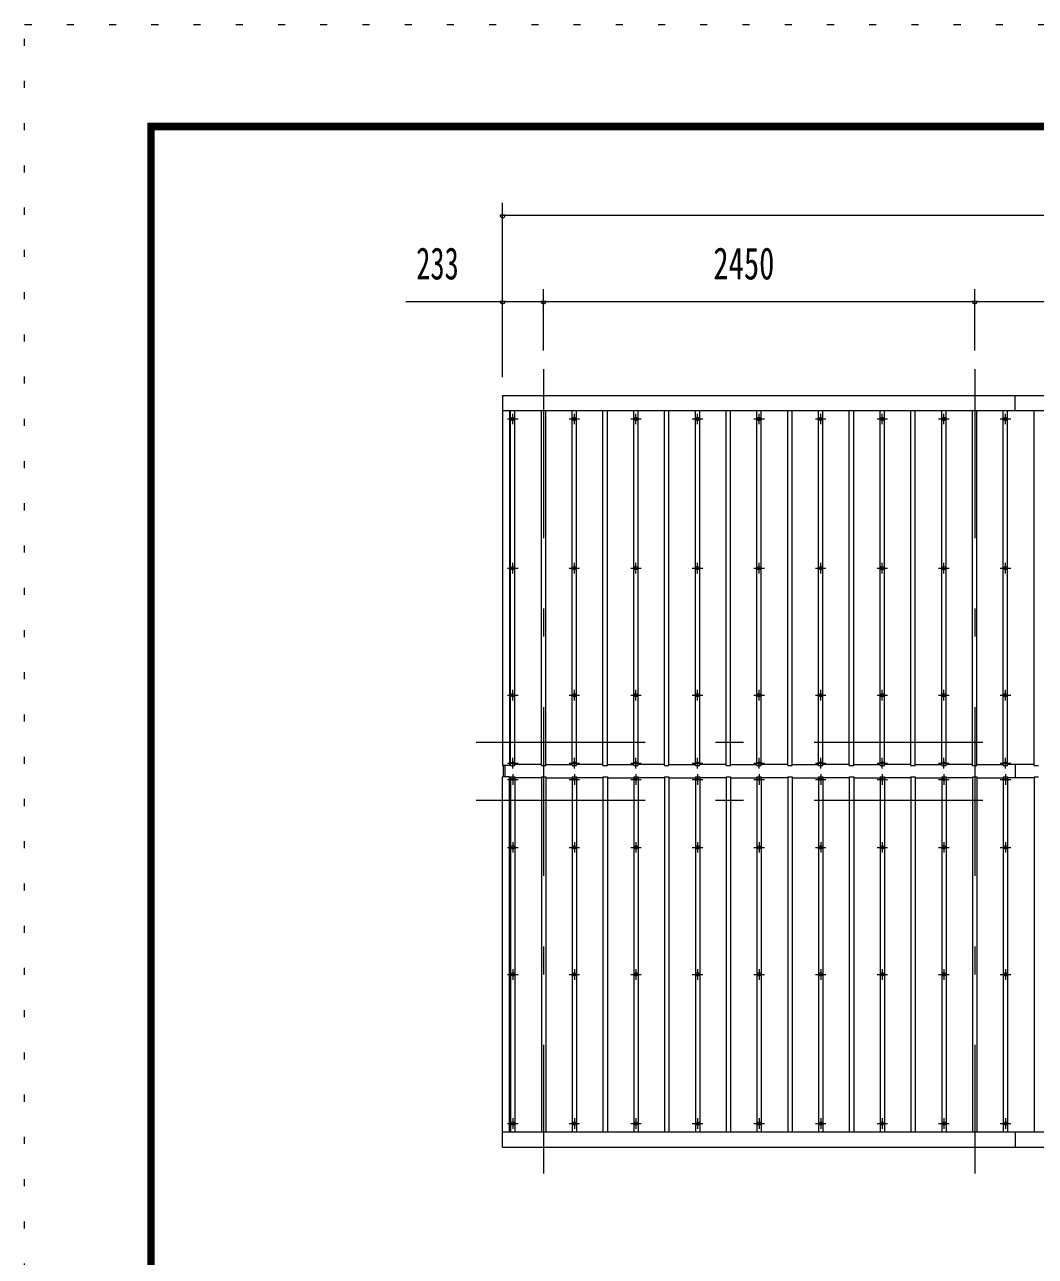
# Model space of a CAD drawing. Units: millimetres, scale not verified, with parts at other scales. Extents: x -31992 to 32005, y -14700 to 14700.
# Drawn here: x -9575 to -3830, y 7701 to 14700 of the extents above; entities that cross this region are included whole.
import ezdxf
from ezdxf.enums import TextEntityAlignment as Align

# ---------------------------------------------------------------- set-up
doc = ezdxf.new("R2010")
doc.units = ezdxf.units.MM
doc.header["$LTSCALE"] = 80
doc.linetypes.add('USER3', pattern=[24, 12, -5, 2, -5])
doc.linetypes.add('USER4', pattern=[3, 0.5, -2.5])
for name, color, linetype, lineweight in [('0-2_1-07BOLD', 7, 'Continuous', 18), ('0-3_1-27CENTER', 3, 'USER3', 18), ('0-4_1-47THIN', 4, 'Continuous', 18), ('0-5_1-57DIM', 3, 'Continuous', 18), ('0-C_F-F1PAPER', 5, 'Continuous', 18), ('0-D_F-E_J_ADD', 5, 'USER4', 18)]:
    doc.layers.add(name, color=color, linetype=linetype, lineweight=lineweight)
doc.styles.add('ＭＳ ゴシック', font='')
doc.styles.get('ＭＳ ゴシック').set_extended_font_data('MS Gothic')

msp = doc.modelspace()

# ---------------------------------------------------------------- linework, layer by layer
at = {"layer": '0-2_1-07BOLD'}
for p, q in [((-6858.06, 12592.54), (3807.94, 12592.54)), ((-6858.06, 12592.54), (-6858.06, 10489.55)), ((-3945.06, 12506.79), (-3945.06, 12592.54)), ((-6858.06, 12506.79), (3807.94, 12506.79)), ((-6818.06, 12506.79), (-6818.06, 10489.55)), ((-6818.06, 10489.55), (-6858.06, 10489.55)), ((-6853.05, 10425.54), (-6853.05, 10489.55)), ((-6843.06, 10425.54), (-6843.06, 10489.55)), ((-3945.06, 10495.58), (-3945.06, 10419.51)), ((-6858.06, 8322.54), (-6858.06, 10425.54)), ((-6818.06, 10425.54), (-6858.06, 10425.54)), ((-6818.06, 8408.3), (-6818.06, 10425.54)), ((-6858.06, 8408.3), (3807.94, 8408.3)), ((-3945.06, 8408.3), (-3945.06, 8322.54))]:
    msp.add_line(p, q, dxfattribs=at)
msp.add_lwpolyline([(-6858.06, 8322.54), (3807.94, 8322.54), (3807.94, 10425.54)], dxfattribs=at)
for centre in [(-6800.06, 12459.37), (-6450.06, 12459.37), (-6100.06, 12459.37), (-5750.06, 12459.37), (-5400.06, 12459.37), (-5050.06, 12459.37), (-4700.06, 12459.37), (-4350.06, 12459.37), (-4000.06, 12459.37), (-6800.06, 11611.71), (-6450.06, 11611.71), (-6100.06, 11611.71), (-5750.06, 11611.71), (-5400.06, 11611.71), (-5050.06, 11611.71), (-4700.06, 11611.71), (-4350.06, 11611.71), (-4000.06, 11611.71), (-6800.06, 10890.05), (-6450.06, 10890.05), (-6100.06, 10890.05), (-5750.06, 10890.05), (-5400.06, 10890.05), (-5050.06, 10890.05), (-4700.06, 10890.05), (-4350.06, 10890.05), (-4000.06, 10890.05), (-6800.06, 10025.04), (-6450.06, 10025.04), (-6100.06, 10025.04), (-5750.06, 10025.04), (-5400.06, 10025.04), (-5050.06, 10025.04), (-4700.06, 10025.04), (-4350.06, 10025.04), (-4000.06, 10025.04), (-6800.06, 9303.38), (-6450.06, 9303.38), (-6100.06, 9303.38), (-5750.06, 9303.38), (-5400.06, 9303.38), (-5050.06, 9303.38), (-4700.06, 9303.38), (-4350.06, 9303.38), (-4000.06, 9303.38), (-6800.06, 8455.72), (-6450.06, 8455.72), (-6100.06, 8455.72), (-5750.06, 8455.72), (-5400.06, 8455.72), (-5050.06, 8455.72), (-4700.06, 8455.72), (-4350.06, 8455.72), (-4000.06, 8455.72)]:
    msp.add_circle(centre, 10, dxfattribs=at)
for centre, start, end in [((-6800.06, 10493.51), 46.3961, 133.6039), ((-6800.06, 10514.51), 226.39838, 313.60162), ((-6450.06, 10493.51), 46.3961, 133.6039), ((-6450.06, 10514.51), 226.39838, 313.60162), ((-6100.06, 10493.51), 46.3961, 133.6039), ((-6100.06, 10514.51), 226.39838, 313.60162), ((-5750.06, 10493.51), 46.3961, 133.6039), ((-5750.06, 10514.51), 226.39838, 313.60162), ((-5400.06, 10493.51), 46.3961, 133.6039), ((-5400.06, 10514.51), 226.39838, 313.60162), ((-5050.06, 10493.51), 46.3961, 133.6039), ((-5050.06, 10514.51), 226.39838, 313.60162), ((-4700.06, 10493.51), 46.3961, 133.6039), ((-4700.06, 10514.51), 226.39838, 313.60162), ((-4350.06, 10493.51), 46.3961, 133.6039), ((-4350.06, 10514.51), 226.39838, 313.60162), ((-4000.06, 10493.51), 46.3961, 133.6039), ((-4000.06, 10514.51), 226.39838, 313.60162), ((-6800.06, 10400.58), 46.39838, 133.60162), ((-6800.06, 10421.58), 226.3961, 313.6039), ((-6450.06, 10400.58), 46.39838, 133.60162), ((-6450.06, 10421.58), 226.3961, 313.6039), ((-6100.06, 10400.58), 46.39838, 133.60162), ((-6100.06, 10421.58), 226.3961, 313.6039), ((-5750.06, 10400.58), 46.39838, 133.60162), ((-5750.06, 10421.58), 226.3961, 313.6039), ((-5400.06, 10400.58), 46.39838, 133.60162), ((-5400.06, 10421.58), 226.3961, 313.6039), ((-5050.06, 10400.58), 46.39838, 133.60162), ((-5050.06, 10421.58), 226.3961, 313.6039), ((-4700.06, 10400.58), 46.39838, 133.60162), ((-4700.06, 10421.58), 226.3961, 313.6039), ((-4350.06, 10400.58), 46.39838, 133.60162), ((-4350.06, 10421.58), 226.3961, 313.6039), ((-4000.06, 10400.58), 46.39838, 133.60162), ((-4000.06, 10421.58), 226.3961, 313.6039)]:
    msp.add_arc(centre, 14.5, start, end, dxfattribs=at)
at = {"layer": '0-3_1-27CENTER'}
for p, q in [((-6625.06, 12742.55), (-6625.06, 8172.54)), ((-4175.06, 12742.55), (-4175.06, 8172.54)), ((-6830.05, 12459.37), (-6770.05, 12459.37)), ((-6800.06, 12429.37), (-6800.06, 12489.37)), ((-6480.06, 12459.37), (-6420.06, 12459.37)), ((-6450.06, 12429.37), (-6450.06, 12489.37)), ((-6130.06, 12459.37), (-6070.06, 12459.37)), ((-6100.06, 12429.37), (-6100.06, 12489.37)), ((-5780.06, 12459.37), (-5720.06, 12459.37)), ((-5750.06, 12429.37), (-5750.06, 12489.37)), ((-5430.06, 12459.37), (-5370.06, 12459.37)), ((-5400.06, 12429.37), (-5400.06, 12489.37)), ((-5080.06, 12459.37), (-5020.06, 12459.37)), ((-5050.06, 12429.37), (-5050.06, 12489.37)), ((-4730.05, 12459.37), (-4670.05, 12459.37)), ((-4700.06, 12429.37), (-4700.06, 12489.37)), ((-4380.05, 12459.37), (-4320.06, 12459.37)), ((-4350.06, 12429.37), (-4350.06, 12489.37)), ((-4030.05, 12459.37), (-3970.06, 12459.37)), ((-4000.06, 12429.37), (-4000.06, 12489.37)), ((-6800.06, 11581.71), (-6800.06, 11641.71)), ((-6450.06, 11581.71), (-6450.06, 11641.71)), ((-6100.06, 11581.71), (-6100.06, 11641.71)), ((-5750.06, 11581.71), (-5750.06, 11641.71)), ((-5400.06, 11581.71), (-5400.06, 11641.71)), ((-5050.06, 11581.71), (-5050.06, 11641.71)), ((-4700.06, 11581.71), (-4700.06, 11641.71)), ((-4350.06, 11581.71), (-4350.06, 11641.71)), ((-4000.06, 11581.71), (-4000.06, 11641.71)), ((-6830.05, 11611.71), (-6770.05, 11611.71)), ((-6480.06, 11611.71), (-6420.06, 11611.71)), ((-6130.06, 11611.71), (-6070.06, 11611.71)), ((-5780.06, 11611.71), (-5720.06, 11611.71)), ((-5430.06, 11611.71), (-5370.06, 11611.71)), ((-5080.06, 11611.71), (-5020.06, 11611.71)), ((-4730.05, 11611.71), (-4670.05, 11611.71)), ((-4380.05, 11611.71), (-4320.06, 11611.71)), ((-4030.05, 11611.71), (-3970.06, 11611.71)), ((-6800.06, 10860.05), (-6800.06, 10920.05)), ((-6450.06, 10860.05), (-6450.06, 10920.05)), ((-6100.06, 10860.05), (-6100.06, 10920.05)), ((-5750.06, 10860.05), (-5750.06, 10920.05)), ((-5400.06, 10860.05), (-5400.06, 10920.05)), ((-5050.06, 10860.05), (-5050.06, 10920.05)), ((-4700.06, 10860.05), (-4700.06, 10920.05)), ((-4350.06, 10860.05), (-4350.06, 10920.05)), ((-4000.06, 10860.05), (-4000.06, 10920.05)), ((-6830.05, 10890.05), (-6770.05, 10890.05)), ((-6480.06, 10890.05), (-6420.06, 10890.05)), ((-6130.06, 10890.05), (-6070.06, 10890.05)), ((-5780.06, 10890.05), (-5720.06, 10890.05)), ((-5430.06, 10890.05), (-5370.06, 10890.05)), ((-5080.06, 10890.05), (-5020.06, 10890.05)), ((-4730.05, 10890.05), (-4670.05, 10890.05)), ((-4380.05, 10890.05), (-4320.06, 10890.05)), ((-4030.05, 10890.05), (-3970.06, 10890.05)), ((-7008.06, 10622.54), (3957.94, 10622.54)), ((-6830.05, 10504.02), (-6770.05, 10504.02)), ((-6800.06, 10474.02), (-6800.06, 10534.02)), ((-6480.06, 10504.02), (-6420.06, 10504.02)), ((-6450.06, 10474.02), (-6450.06, 10534.02)), ((-6130.06, 10504.02), (-6070.06, 10504.02)), ((-6100.06, 10474.02), (-6100.06, 10534.02)), ((-5780.06, 10504.02), (-5720.06, 10504.02)), ((-5750.06, 10474.02), (-5750.06, 10534.02)), ((-5430.06, 10504.02), (-5370.06, 10504.02)), ((-5400.06, 10474.02), (-5400.06, 10534.02)), ((-5080.06, 10504.02), (-5020.06, 10504.02)), ((-5050.06, 10474.02), (-5050.06, 10534.02)), ((-4730.06, 10504.02), (-4670.06, 10504.02)), ((-4700.06, 10474.02), (-4700.06, 10534.02)), ((-4380.06, 10504.02), (-4320.06, 10504.02)), ((-4350.06, 10474.02), (-4350.06, 10534.02)), ((-4030.05, 10504.02), (-3970.06, 10504.02)), ((-4000.06, 10474.02), (-4000.06, 10534.02)), ((-6800.06, 10441.07), (-6800.06, 10381.07)), ((-6450.06, 10441.07), (-6450.06, 10381.07)), ((-6100.06, 10441.07), (-6100.06, 10381.07)), ((-5750.06, 10441.07), (-5750.06, 10381.07)), ((-5400.06, 10441.07), (-5400.06, 10381.07)), ((-5050.06, 10441.07), (-5050.06, 10381.07)), ((-4700.06, 10441.07), (-4700.06, 10381.07)), ((-4350.06, 10441.07), (-4350.06, 10381.07)), ((-4000.06, 10441.07), (-4000.06, 10381.07)), ((-6830.05, 10411.07), (-6770.05, 10411.07)), ((-6480.06, 10411.07), (-6420.06, 10411.07)), ((-6130.06, 10411.07), (-6070.06, 10411.07)), ((-5780.06, 10411.07), (-5720.06, 10411.07)), ((-5430.06, 10411.07), (-5370.06, 10411.07)), ((-5080.06, 10411.07), (-5020.06, 10411.07)), ((-4730.06, 10411.07), (-4670.06, 10411.07)), ((-4380.06, 10411.07), (-4320.06, 10411.07)), ((-4030.05, 10411.07), (-3970.06, 10411.07)), ((-7008.06, 10292.54), (3957.94, 10292.54)), ((-6830.05, 10025.04), (-6770.05, 10025.04)), ((-6800.06, 10055.04), (-6800.06, 9995.04)), ((-6480.06, 10025.04), (-6420.06, 10025.04)), ((-6450.06, 10055.04), (-6450.06, 9995.04)), ((-6130.06, 10025.04), (-6070.06, 10025.04)), ((-6100.06, 10055.04), (-6100.06, 9995.04)), ((-5780.06, 10025.04), (-5720.06, 10025.04)), ((-5750.06, 10055.04), (-5750.06, 9995.04)), ((-5430.06, 10025.04), (-5370.06, 10025.04)), ((-5400.06, 10055.04), (-5400.06, 9995.04)), ((-5080.06, 10025.04), (-5020.06, 10025.04)), ((-5050.06, 10055.04), (-5050.06, 9995.04)), ((-4730.05, 10025.04), (-4670.05, 10025.04)), ((-4700.06, 10055.04), (-4700.06, 9995.04)), ((-4380.05, 10025.04), (-4320.06, 10025.04)), ((-4350.06, 10055.04), (-4350.06, 9995.04)), ((-4030.05, 10025.04), (-3970.06, 10025.04)), ((-4000.06, 10055.04), (-4000.06, 9995.04)), ((-6800.06, 9333.38), (-6800.06, 9273.38)), ((-6450.06, 9333.38), (-6450.06, 9273.38)), ((-6100.06, 9333.38), (-6100.06, 9273.38)), ((-5750.06, 9333.38), (-5750.06, 9273.38)), ((-5400.06, 9333.38), (-5400.06, 9273.38)), ((-5050.06, 9333.38), (-5050.06, 9273.38)), ((-4700.06, 9333.38), (-4700.06, 9273.38)), ((-4350.06, 9333.38), (-4350.06, 9273.38)), ((-4000.06, 9333.38), (-4000.06, 9273.38)), ((-6830.05, 9303.38), (-6770.05, 9303.38)), ((-6480.06, 9303.38), (-6420.06, 9303.38)), ((-6130.06, 9303.38), (-6070.06, 9303.38)), ((-5780.06, 9303.38), (-5720.06, 9303.38)), ((-5430.06, 9303.38), (-5370.06, 9303.38)), ((-5080.06, 9303.38), (-5020.06, 9303.38)), ((-4730.05, 9303.38), (-4670.05, 9303.38)), ((-4380.05, 9303.38), (-4320.06, 9303.38)), ((-4030.05, 9303.38), (-3970.06, 9303.38)), ((-6800.06, 8485.72), (-6800.06, 8425.72)), ((-6450.06, 8485.72), (-6450.06, 8425.72)), ((-6100.06, 8485.72), (-6100.06, 8425.72)), ((-5750.06, 8485.72), (-5750.06, 8425.72)), ((-5400.06, 8485.72), (-5400.06, 8425.72)), ((-5050.06, 8485.72), (-5050.06, 8425.72)), ((-4700.06, 8485.72), (-4700.06, 8425.72)), ((-4350.06, 8485.72), (-4350.06, 8425.72)), ((-4000.06, 8485.72), (-4000.06, 8425.72)), ((-6830.05, 8455.72), (-6770.05, 8455.72)), ((-6480.06, 8455.72), (-6420.06, 8455.72)), ((-6130.06, 8455.72), (-6070.06, 8455.72)), ((-5780.06, 8455.72), (-5720.06, 8455.72)), ((-5430.06, 8455.72), (-5370.06, 8455.72)), ((-5080.06, 8455.72), (-5020.06, 8455.72)), ((-4730.05, 8455.72), (-4670.05, 8455.72)), ((-4380.05, 8455.72), (-4320.06, 8455.72)), ((-4030.05, 8455.72), (-3970.06, 8455.72))]:
    msp.add_line(p, q, dxfattribs=at)
at = {"layer": '0-4_1-47THIN'}
for p, q in [((-6812.56, 10489.55), (-6812.56, 12506.79)), ((-6637.56, 10489.55), (-6637.56, 12506.79)), ((-6462.56, 10489.55), (-6462.56, 12506.79)), ((-6437.56, 10489.55), (-6437.56, 12506.79)), ((-6287.56, 10489.55), (-6287.56, 12506.79)), ((-6262.56, 10489.55), (-6262.56, 12506.79)), ((-6112.56, 10489.55), (-6112.56, 12506.79)), ((-6087.56, 10489.55), (-6087.56, 12506.79)), ((-5937.56, 10489.55), (-5937.56, 12506.79)), ((-5912.56, 10489.55), (-5912.56, 12506.79)), ((-5762.56, 10489.55), (-5762.56, 12506.79)), ((-5737.56, 10489.55), (-5737.56, 12506.79)), ((-5587.56, 10489.55), (-5587.56, 12506.79)), ((-5562.56, 10489.55), (-5562.56, 12506.79)), ((-5412.56, 10489.55), (-5412.56, 12506.79)), ((-5387.56, 10489.55), (-5387.56, 12506.79)), ((-5237.56, 10489.55), (-5237.56, 12506.79)), ((-5212.56, 10489.55), (-5212.56, 12506.79)), ((-5062.56, 10489.55), (-5062.56, 12506.79)), ((-5037.56, 10489.55), (-5037.56, 12506.79)), ((-4887.56, 10489.55), (-4887.56, 12506.79)), ((-4862.56, 10489.55), (-4862.56, 12506.79)), ((-4712.56, 10489.55), (-4712.56, 12506.79)), ((-4687.56, 10489.55), (-4687.56, 12506.79)), ((-4537.56, 10489.55), (-4537.56, 12506.79)), ((-4512.56, 10489.55), (-4512.56, 12506.79)), ((-4362.56, 10489.55), (-4362.56, 12506.79)), ((-4337.56, 10489.55), (-4337.56, 12506.79)), ((-4187.56, 10489.55), (-4187.56, 12506.79)), ((-4162.56, 10489.55), (-4162.56, 12506.79)), ((-4012.56, 10489.55), (-4012.56, 12506.79)), ((-3987.56, 10489.55), (-3987.56, 12506.79)), ((-3837.56, 10489.55), (-3837.56, 12506.79)), ((-6818.06, 10495.58), (-6812.56, 10495.58)), ((-6637.56, 10495.58), (-6787.56, 10495.58)), ((-6612.56, 10495.58), (-6462.56, 10495.58)), ((-6462.56, 10489.55), (-6437.56, 10489.55)), ((-6287.56, 10495.58), (-6437.56, 10495.58)), ((-6287.56, 10489.55), (-6262.56, 10489.55)), ((-6262.56, 10495.58), (-6112.56, 10495.58)), ((-6112.56, 10489.55), (-6087.56, 10489.55)), ((-5937.56, 10495.58), (-6087.56, 10495.58)), ((-5937.56, 10489.55), (-5912.56, 10489.55)), ((-5912.56, 10495.58), (-5762.56, 10495.58)), ((-5762.56, 10489.55), (-5737.56, 10489.55)), ((-5587.56, 10495.58), (-5737.56, 10495.58)), ((-5587.56, 10489.55), (-5562.56, 10489.55)), ((-5562.56, 10495.58), (-5412.56, 10495.58)), ((-5412.56, 10489.55), (-5387.56, 10489.55)), ((-5237.56, 10495.58), (-5387.56, 10495.58)), ((-5237.56, 10489.55), (-5212.56, 10489.55)), ((-5212.56, 10495.58), (-5062.56, 10495.58)), ((-5062.56, 10489.55), (-5037.56, 10489.55)), ((-4887.56, 10495.58), (-5037.56, 10495.58)), ((-4887.56, 10489.55), (-4862.56, 10489.55)), ((-4862.56, 10495.58), (-4712.56, 10495.58)), ((-4712.56, 10489.55), (-4687.56, 10489.55)), ((-4537.56, 10495.58), (-4687.56, 10495.58)), ((-4537.56, 10489.55), (-4512.56, 10489.55)), ((-4512.56, 10495.58), (-4362.56, 10495.58)), ((-4362.56, 10489.55), (-4337.56, 10489.55)), ((-4187.56, 10495.58), (-4337.56, 10495.58)), ((-4187.56, 10489.55), (-4162.56, 10489.55)), ((-4162.56, 10495.58), (-4012.56, 10495.58)), ((-4012.56, 10489.55), (-3987.56, 10489.55)), ((-3837.56, 10495.58), (-3987.56, 10495.58)), ((-3837.56, 10489.55), (-3812.56, 10489.55)), ((-6818.06, 10419.51), (-6812.56, 10419.51)), ((-6812.56, 10425.54), (-6787.56, 10425.54)), ((-6812.56, 10425.54), (-6812.56, 8408.3)), ((-6787.56, 10425.54), (-6787.56, 8408.3)), ((-6637.56, 10419.51), (-6787.56, 10419.51)), ((-6637.56, 10425.54), (-6612.56, 10425.54)), ((-6637.56, 10425.54), (-6637.56, 8408.3)), ((-6612.56, 10425.54), (-6612.56, 8408.3)), ((-6612.56, 10419.51), (-6462.56, 10419.51)), ((-6462.56, 10425.54), (-6437.56, 10425.54)), ((-6462.56, 10425.54), (-6462.56, 8408.3)), ((-6437.56, 10425.54), (-6437.56, 8408.3)), ((-6287.56, 10419.51), (-6437.56, 10419.51)), ((-6287.56, 10425.54), (-6262.56, 10425.54)), ((-6287.56, 10425.54), (-6287.56, 8408.3)), ((-6262.56, 10425.54), (-6262.56, 8408.3)), ((-6262.56, 10419.51), (-6112.56, 10419.51)), ((-6112.56, 10425.54), (-6087.56, 10425.54)), ((-6112.56, 10425.54), (-6112.56, 8408.3)), ((-6087.56, 10425.54), (-6087.56, 8408.3)), ((-5937.56, 10419.51), (-6087.56, 10419.51)), ((-5937.56, 10425.54), (-5912.56, 10425.54)), ((-5937.56, 10425.54), (-5937.56, 8408.3)), ((-5912.56, 10425.54), (-5912.56, 8408.3)), ((-5912.56, 10419.51), (-5762.56, 10419.51)), ((-5762.56, 10425.54), (-5737.56, 10425.54)), ((-5762.56, 10425.54), (-5762.56, 8408.3)), ((-5737.56, 10425.54), (-5737.56, 8408.3)), ((-5587.56, 10419.51), (-5737.56, 10419.51)), ((-5587.56, 10425.54), (-5562.56, 10425.54)), ((-5587.56, 10425.54), (-5587.56, 8408.3)), ((-5562.56, 10425.54), (-5562.56, 8408.3)), ((-5562.56, 10419.51), (-5412.56, 10419.51)), ((-5412.56, 10425.54), (-5387.56, 10425.54)), ((-5412.56, 10425.54), (-5412.56, 8408.3)), ((-5387.56, 10425.54), (-5387.56, 8408.3)), ((-5237.56, 10419.51), (-5387.56, 10419.51)), ((-5237.56, 10425.54), (-5212.56, 10425.54)), ((-5237.56, 10425.54), (-5237.56, 8408.3)), ((-5212.56, 10425.54), (-5212.56, 8408.3)), ((-5212.56, 10419.51), (-5062.56, 10419.51)), ((-5062.56, 10425.54), (-5037.56, 10425.54)), ((-5062.56, 10425.54), (-5062.56, 8408.3)), ((-5037.56, 10425.54), (-5037.56, 8408.3)), ((-4887.56, 10419.51), (-5037.56, 10419.51)), ((-4887.56, 10425.54), (-4862.56, 10425.54)), ((-4887.56, 10425.54), (-4887.56, 8408.3)), ((-4862.56, 10425.54), (-4862.56, 8408.3)), ((-4862.56, 10419.51), (-4712.56, 10419.51)), ((-4712.56, 10425.54), (-4687.56, 10425.54)), ((-4712.56, 10425.54), (-4712.56, 8408.3)), ((-4687.56, 10425.54), (-4687.56, 8408.3)), ((-4537.56, 10419.51), (-4687.56, 10419.51)), ((-4537.56, 10425.54), (-4512.56, 10425.54)), ((-4537.56, 10425.54), (-4537.56, 8408.3)), ((-4512.56, 10425.54), (-4512.56, 8408.3)), ((-4512.56, 10419.51), (-4362.56, 10419.51)), ((-4362.56, 10425.54), (-4337.56, 10425.54)), ((-4362.56, 10425.54), (-4362.56, 8408.3)), ((-4337.56, 10425.54), (-4337.56, 8408.3)), ((-4187.56, 10419.51), (-4337.56, 10419.51)), ((-4187.56, 10425.54), (-4162.56, 10425.54)), ((-4187.56, 10425.54), (-4187.56, 8408.3)), ((-4162.56, 10425.54), (-4162.56, 8408.3)), ((-4162.56, 10419.51), (-4012.56, 10419.51)), ((-4012.56, 10425.54), (-3987.56, 10425.54)), ((-4012.56, 10425.54), (-4012.56, 8408.3)), ((-3987.56, 10425.54), (-3987.56, 8408.3)), ((-3837.56, 10419.51), (-3987.56, 10419.51)), ((-3837.56, 10425.54), (-3812.56, 10425.54)), ((-3837.56, 10425.54), (-3837.56, 8408.3))]:
    msp.add_line(p, q, dxfattribs=at)
for points in [[(-6812.56, 10489.55), (-6787.56, 10489.55), (-6787.56, 12506.79)], [(-6637.56, 10489.55), (-6612.56, 10489.55), (-6612.56, 12506.79)]]:
    msp.add_lwpolyline(points, dxfattribs=at)
at = {"layer": '0-5_1-57DIM'}
for p, q in [((-6858.06, 12697.54), (-6858.06, 13687.54)), ((-6844.06, 13617.54), (-6872.06, 13617.54)), ((-6858.06, 13617.54), (3807.94, 13617.54)), ((-6625.06, 12847.54), (-6625.06, 13197.54)), ((-4175.06, 12847.54), (-4175.06, 13197.54)), ((-7407.56, 13127.54), (4357.44, 13127.54)), ((-6844.06, 13127.54), (-6872.06, 13127.54)), ((-6611.06, 13127.54), (-6639.06, 13127.54)), ((-4161.06, 13127.54), (-4189.06, 13127.54))]:
    msp.add_line(p, q, dxfattribs=at)
for centre in [(-6858.06, 13617.54), (-6858.06, 13127.54), (-6625.06, 13127.54), (-4175.06, 13127.54)]:
    msp.add_arc(centre, 14, 180, 0, dxfattribs=at)
at = {"layer": '0-C_F-F1PAPER'}
for p, q in [((-8874.51, 14140), (31305.49, 14140)), ((-8874.51, 14140), (-8874.51, -14000)), ((-8871.01, 14136.5), (31301.98, 14136.5)), ((-8871.01, 14136.5), (-8871.01, -13996.5)), ((-8867.51, 14133), (-8867.51, -13993)), ((-8867.51, 14133), (31298.49, 14133)), ((-8864.01, 14129.5), (31294.99, 14129.5)), ((-8864.01, 14129.5), (-8864.01, -13989.5)), ((-8860.51, 14126), (-8860.51, -13986)), ((-8860.51, 14126), (31291.49, 14126)), ((-8857.01, 14122.5), (31287.99, 14122.5)), ((-8857.01, 14122.5), (-8857.01, -13982.5)), ((-8853.51, 14119), (-8853.51, -13979)), ((-8853.51, 14119), (31284.48, 14119)), ((-8850.01, 14115.5), (31280.99, 14115.5)), ((-8850.01, 14115.5), (-8850.01, -13975.5)), ((-8846.51, 14112), (31277.48, 14112)), ((-8846.51, 14112), (-8846.51, -13972)), ((-8843.01, 14108.5), (31273.99, 14108.5)), ((-8843.01, 14108.5), (-8843.01, -13968.5)), ((-8839.51, 14105), (-8839.51, -13965)), ((-8839.51, 14105), (31270.49, 14105))]:
    msp.add_line(p, q, dxfattribs=at)
at = {"layer": '0-D_F-E_J_ADD'}
msp.add_lwpolyline([(-9574.51, -14700), (-9574.51, 14700), (32005.49, 14700)], dxfattribs=at)

# ---------------------------------------------------------------- texts
at = {"layer": '0-5_1-57DIM', "color": 7, "style": 'ＭＳ ゴシック'}
for s, width, p in [('233', 0.65, (-7349, 13197.54)), ('2450', 0.7, (-5660.47, 13197.54))]:
    msp.add_text(s, height=182.3, dxfattribs=dict(at, width=width)).set_placement(p, align=Align.BOTTOM_LEFT)

doc.saveas('drawing.dxf')
